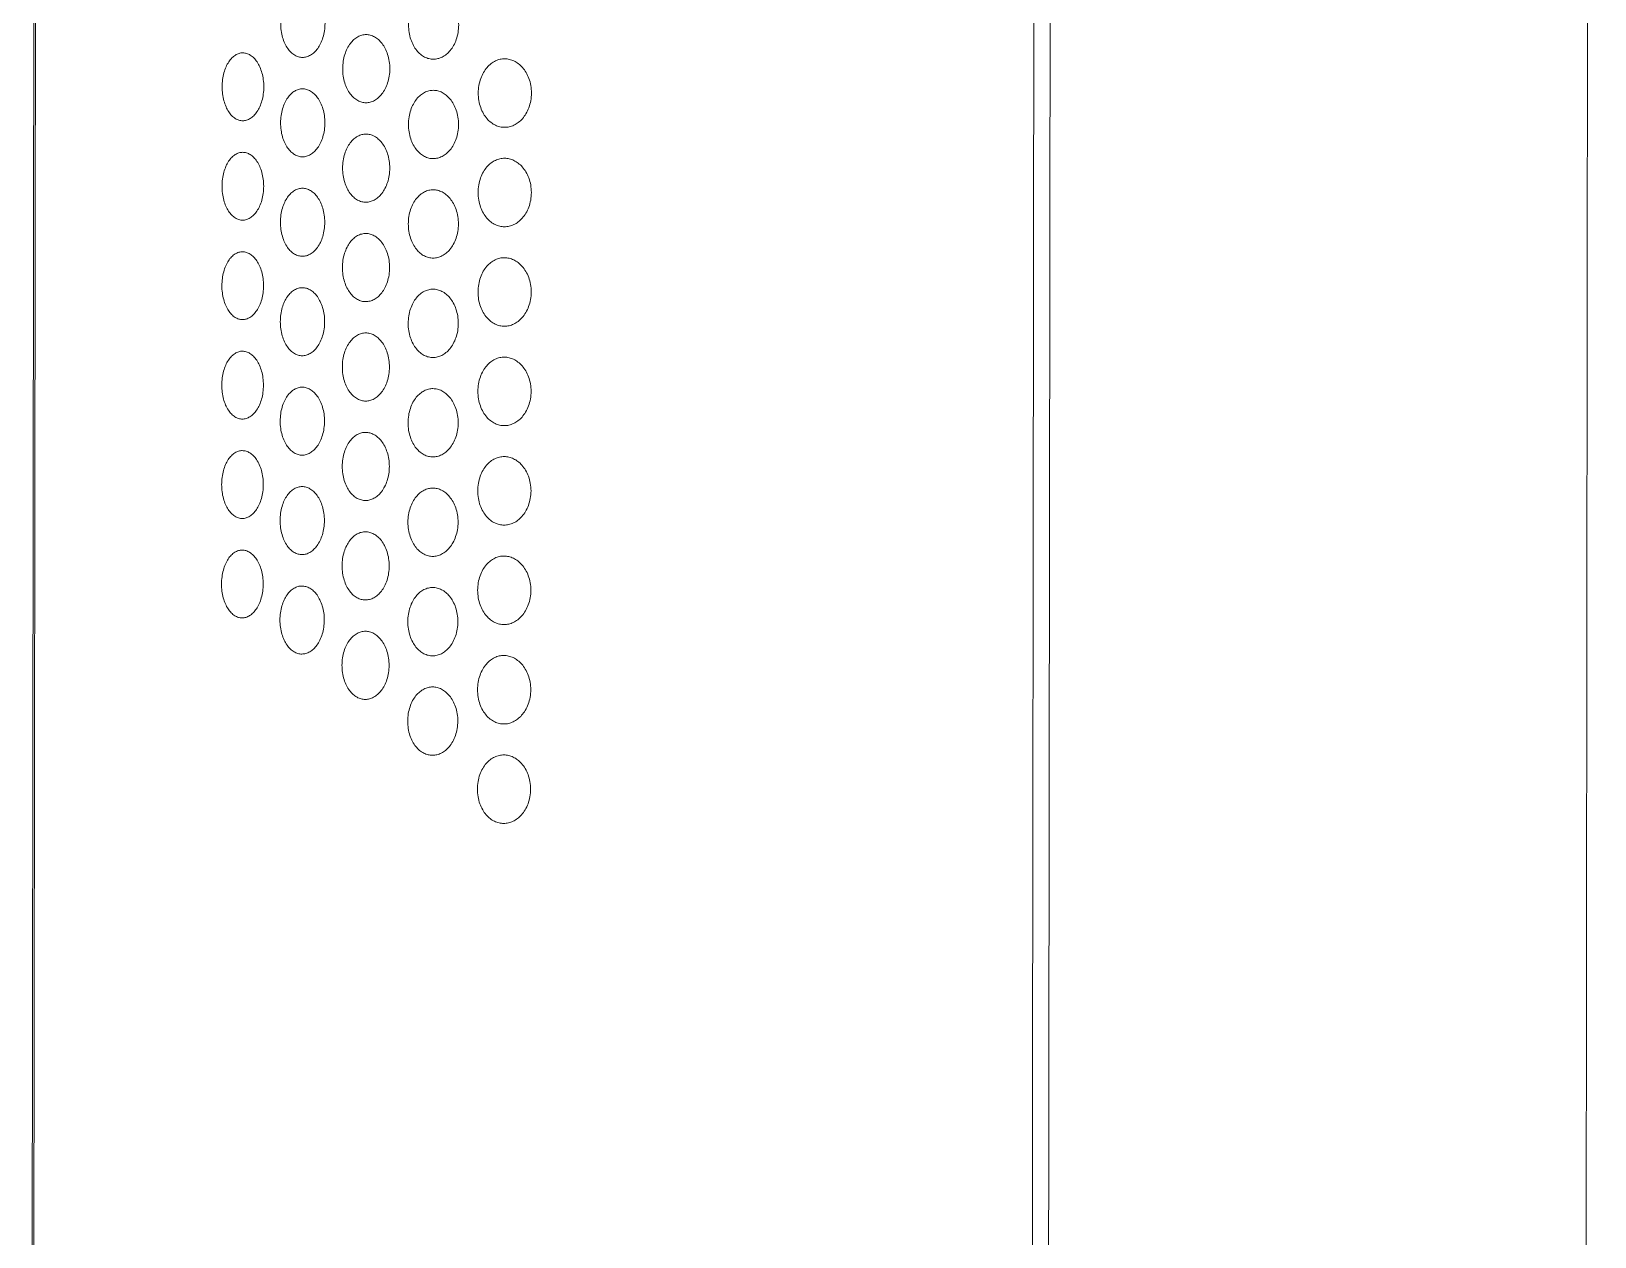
# Model space of a CAD drawing. Header units: millimetres. Extents: x -71336 to -35435, y -26189 to 22712.
# Drawn here: x -68773.88 to -68741.95, y -2194.67 to -2170.06 of the extents above; entities that cross this region are included whole.
import ezdxf

# ---------------------------------------------------------------- set-up
doc = ezdxf.new("R2010")
doc.units = ezdxf.units.MM
doc.layers.add('SC - Equipment', color=7, linetype='Continuous', lineweight=13)

# ---------------------------------------------------------------- blocks, each defined once
blk = doc.blocks.new('*U95')
at = {"layer": 'SC - Equipment', "color": 6}
for p, q in [((-31.733, -96.518), (-31.733, 96.515)), ((-0.037, 63.876), (-0.037, -63.876)), ((0, 63.876), (0, -63.876))]:
    blk.add_line(p, q, dxfattribs=at)
for points, knots in [([(-20.758, -92.178), (-20.758, -84.5), (-20.758, -69.144), (-20.758, -46.109), (-20.758, -26.914), (-20.758, -11.558), (-20.758, -0.041), (-20.758, 11.476), (-20.758, 22.994), (-20.758, 34.511), (-20.758, 46.028), (-20.758, 57.545), (-20.758, 67.143), (-20.758, 74.821), (-20.758, 80.579), (-20.758, 86.338), (-20.776, 90.177), (-20.796, 92.096)], [0, 0, 0, 0, 0.125, 0.25, 0.375, 0.4375, 0.5, 0.5625, 0.625, 0.6875, 0.75, 0.8125, 0.875, 0.90625, 0.9375, 0.96875, 1, 1, 1, 1]), ([(-20.425, -92.18), (-20.425, -91.22), (-20.425, -89.301), (-20.425, -86.421), (-20.425, -83.542), (-20.425, -77.783), (-20.425, -65.306), (-20.425, -46.11), (-20.425, -23.075), (-20.425, -3.879), (-20.425, 11.477), (-20.425, 22.995), (-20.425, 34.512), (-20.425, 46.03), (-20.425, 57.547), (-20.425, 67.145), (-20.425, 74.823), (-20.425, 79.622), (-20.425, 83.462), (-20.423, 85.861), (-20.419, 87.781), (-20.415, 88.98), (-20.41, 89.94), (-20.407, 90.54), (-20.404, 91.02), (-20.402, 91.32), (-20.401, 91.56), (-20.4, 91.71), (-20.399, 91.83), (-20.398, 91.95), (-20.397, 92.04), (-20.396, 92.1)], [0, 0, 0, 0, 0.015625, 0.03125, 0.046875, 0.0625, 0.125, 0.25, 0.375, 0.5, 0.5625, 0.625, 0.6875, 0.75, 0.8125, 0.875, 0.90625, 0.9375, 0.953125, 0.96875, 0.976563, 0.984375, 0.988281, 0.992188, 0.994141, 0.996094, 0.99707, 0.998047, 0.998535, 0.999024, 1, 1, 1, 1]), ([(-8.164, -24.248), (-8.194, -24.248), (-8.257, -24.24), (-8.347, -24.205), (-8.433, -24.148), (-8.513, -24.068), (-8.581, -23.965), (-8.636, -23.842), (-8.671, -23.701), (-8.684, -23.55), (-8.671, -23.399), (-8.636, -23.258), (-8.581, -23.135), (-8.513, -23.032), (-8.433, -22.952), (-8.347, -22.895), (-8.257, -22.861), (-8.194, -22.853), (-8.164, -22.853)], [0, 0, 0, 0, 0.047721, 0.097493, 0.150779, 0.208891, 0.273069, 0.343627, 0.42008, 0.499996, 0.579905, 0.656337, 0.726913, 0.791108, 0.849219, 0.902504, 0.952278, 1, 1, 1, 1]), ([(-8.164, -22.853), (-8.134, -22.852), (-8.072, -22.86), (-7.982, -22.894), (-7.896, -22.951), (-7.818, -23.031), (-7.751, -23.134), (-7.698, -23.258), (-7.664, -23.4), (-7.652, -23.55), (-7.664, -23.701), (-7.698, -23.842), (-7.751, -23.966), (-7.818, -24.069), (-7.896, -24.149), (-7.982, -24.206), (-8.072, -24.24), (-8.134, -24.248), (-8.164, -24.248)], [0, 0, 0, 0, 0.047756, 0.097345, 0.150361, 0.208266, 0.272413, 0.343127, 0.419821, 0.500036, 0.580229, 0.656917, 0.727615, 0.791751, 0.849647, 0.902657, 0.952244, 1, 1, 1, 1]), ([(-5.494, -24.214), (-5.521, -24.214), (-5.578, -24.206), (-5.659, -24.17), (-5.736, -24.111), (-5.806, -24.03), (-5.866, -23.927), (-5.913, -23.805), (-5.943, -23.667), (-5.954, -23.52), (-5.943, -23.373), (-5.913, -23.235), (-5.866, -23.113), (-5.806, -23.01), (-5.736, -22.928), (-5.659, -22.87), (-5.578, -22.834), (-5.521, -22.826), (-5.494, -22.826)], [0, 0, 0, 0, 0.045117, 0.092845, 0.145039, 0.203131, 0.26821, 0.340276, 0.418388, 0.499987, 0.581596, 0.65971, 0.731781, 0.796861, 0.854954, 0.907151, 0.954882, 1, 1, 1, 1]), ([(-5.494, -22.826), (-5.466, -22.826), (-5.41, -22.834), (-5.329, -22.869), (-5.253, -22.928), (-5.184, -23.009), (-5.126, -23.112), (-5.08, -23.235), (-5.052, -23.373), (-5.041, -23.52), (-5.052, -23.667), (-5.08, -23.805), (-5.126, -23.928), (-5.184, -24.031), (-5.253, -24.112), (-5.329, -24.171), (-5.41, -24.206), (-5.466, -24.214), (-5.494, -24.214)], [0, 0, 0, 0, 0.045129, 0.092648, 0.144564, 0.202463, 0.267521, 0.339742, 0.418105, 0.499991, 0.581884, 0.66025, 0.732473, 0.797531, 0.855431, 0.907349, 0.95487, 1, 1, 1, 1]), ([(-6.79, -25.139), (-6.819, -25.139), (-6.878, -25.131), (-6.964, -25.096), (-7.045, -25.038), (-7.12, -24.957), (-7.184, -24.854), (-7.235, -24.731), (-7.267, -24.592), (-7.279, -24.443), (-7.267, -24.295), (-7.235, -24.155), (-7.184, -24.032), (-7.12, -23.929), (-7.045, -23.849), (-6.964, -23.791), (-6.878, -23.756), (-6.819, -23.748), (-6.79, -23.747)], [0, 0, 0, 0, 0.046445, 0.095207, 0.147929, 0.206003, 0.270623, 0.341935, 0.419244, 0.500027, 0.580796, 0.658097, 0.729393, 0.794002, 0.852073, 0.904792, 0.953554, 1, 1, 1, 1]), ([(-6.79, -23.747), (-6.761, -23.747), (-6.702, -23.755), (-6.616, -23.79), (-6.536, -23.847), (-6.463, -23.928), (-6.4, -24.031), (-6.351, -24.155), (-6.319, -24.295), (-6.309, -24.443), (-6.319, -24.592), (-6.351, -24.731), (-6.4, -24.855), (-6.463, -24.958), (-6.536, -25.039), (-6.616, -25.097), (-6.702, -25.131), (-6.761, -25.139), (-6.79, -25.139)], [0, 0, 0, 0, 0.046407, 0.094952, 0.147412, 0.205293, 0.269782, 0.341438, 0.418854, 0.500004, 0.581154, 0.658567, 0.730214, 0.794697, 0.852579, 0.905043, 0.953592, 1, 1, 1, 1]), ([(-9.62, -25.637), (-9.652, -25.637), (-9.718, -25.629), (-9.813, -25.596), (-9.904, -25.539), (-9.988, -25.46), (-10.062, -25.358), (-10.121, -25.233), (-10.159, -25.091), (-10.173, -24.938), (-10.159, -24.785), (-10.121, -24.642), (-10.062, -24.518), (-9.988, -24.416), (-9.904, -24.336), (-9.813, -24.28), (-9.718, -24.246), (-9.652, -24.238), (-9.62, -24.238)], [0, 0, 0, 0, 0.048942, 0.099694, 0.153546, 0.211725, 0.275514, 0.345363, 0.420989, 0.500096, 0.579127, 0.654728, 0.724545, 0.788326, 0.846489, 0.900319, 0.951061, 1, 1, 1, 1]), ([(-9.62, -24.238), (-9.589, -24.238), (-9.523, -24.245), (-9.429, -24.279), (-9.338, -24.335), (-9.255, -24.415), (-9.184, -24.518), (-9.126, -24.642), (-9.09, -24.785), (-9.077, -24.938), (-9.09, -25.091), (-9.126, -25.233), (-9.184, -25.358), (-9.256, -25.461), (-9.338, -25.541), (-9.429, -25.597), (-9.523, -25.63), (-9.589, -25.637), (-9.62, -25.637)], [0, 0, 0, 0, 0.048989, 0.099572, 0.15316, 0.211122, 0.274849, 0.344826, 0.420688, 0.500074, 0.579402, 0.655239, 0.725193, 0.788919, 0.846867, 0.900437, 0.951013, 1, 1, 1, 1]), ([(-4.272, -25.509), (-4.298, -25.509), (-4.352, -25.5), (-4.43, -25.464), (-4.502, -25.405), (-4.568, -25.323), (-4.624, -25.22), (-4.668, -25.098), (-4.695, -24.961), (-4.705, -24.816), (-4.695, -24.671), (-4.668, -24.534), (-4.624, -24.412), (-4.568, -24.309), (-4.502, -24.228), (-4.43, -24.168), (-4.352, -24.132), (-4.298, -24.124), (-4.272, -24.124)], [0, 0, 0, 0, 0.043745, 0.090421, 0.142077, 0.200184, 0.265738, 0.338559, 0.417528, 0.499988, 0.582455, 0.661427, 0.734254, 0.799809, 0.857918, 0.909575, 0.956254, 1, 1, 1, 1]), ([(-4.272, -24.124), (-4.246, -24.123), (-4.193, -24.131), (-4.116, -24.167), (-4.044, -24.227), (-3.98, -24.309), (-3.926, -24.412), (-3.883, -24.534), (-3.857, -24.671), (-3.847, -24.816), (-3.857, -24.961), (-3.883, -25.098), (-3.926, -25.22), (-3.98, -25.324), (-4.044, -25.406), (-4.116, -25.465), (-4.193, -25.501), (-4.246, -25.509), (-4.272, -25.509)], [0, 0, 0, 0, 0.043745, 0.0902, 0.141577, 0.199502, 0.265046, 0.338028, 0.417248, 0.499991, 0.582739, 0.661961, 0.734948, 0.800493, 0.858418, 0.909797, 0.956254, 1, 1, 1, 1]), ([(-8.164, -26.278), (-8.194, -26.278), (-8.257, -26.27), (-8.347, -26.235), (-8.433, -26.178), (-8.513, -26.098), (-8.581, -25.996), (-8.636, -25.872), (-8.671, -25.731), (-8.684, -25.58), (-8.671, -25.43), (-8.636, -25.289), (-8.581, -25.165), (-8.513, -25.062), (-8.433, -24.982), (-8.347, -24.925), (-8.257, -24.891), (-8.194, -24.883), (-8.164, -24.883)], [0, 0, 0, 0, 0.047721, 0.097493, 0.150779, 0.208891, 0.273069, 0.343627, 0.42008, 0.499996, 0.579905, 0.656337, 0.726913, 0.791108, 0.849219, 0.902504, 0.952278, 1, 1, 1, 1]), ([(-8.164, -24.883), (-8.134, -24.883), (-8.072, -24.89), (-7.982, -24.924), (-7.896, -24.981), (-7.818, -25.062), (-7.751, -25.165), (-7.698, -25.289), (-7.664, -25.43), (-7.652, -25.58), (-7.664, -25.731), (-7.698, -25.872), (-7.751, -25.996), (-7.818, -26.099), (-7.896, -26.179), (-7.982, -26.237), (-8.072, -26.271), (-8.134, -26.278), (-8.164, -26.278)], [0, 0, 0, 0, 0.047756, 0.097345, 0.150361, 0.208266, 0.272413, 0.343127, 0.419821, 0.500036, 0.580229, 0.656917, 0.727615, 0.791751, 0.849647, 0.902657, 0.952244, 1, 1, 1, 1]), ([(-5.494, -26.244), (-5.521, -26.244), (-5.578, -26.236), (-5.659, -26.2), (-5.736, -26.142), (-5.806, -26.06), (-5.866, -25.957), (-5.913, -25.835), (-5.943, -25.697), (-5.954, -25.55), (-5.943, -25.403), (-5.913, -25.265), (-5.866, -25.143), (-5.806, -25.04), (-5.736, -24.959), (-5.659, -24.9), (-5.578, -24.864), (-5.521, -24.856), (-5.494, -24.856)], [0, 0, 0, 0, 0.045117, 0.092845, 0.145039, 0.203131, 0.26821, 0.340276, 0.418388, 0.499987, 0.581596, 0.65971, 0.731781, 0.796861, 0.854954, 0.907151, 0.954882, 1, 1, 1, 1]), ([(-5.494, -24.856), (-5.466, -24.856), (-5.41, -24.864), (-5.329, -24.899), (-5.253, -24.958), (-5.184, -25.039), (-5.126, -25.143), (-5.08, -25.265), (-5.052, -25.404), (-5.041, -25.55), (-5.052, -25.697), (-5.08, -25.835), (-5.126, -25.958), (-5.184, -26.061), (-5.253, -26.143), (-5.329, -26.201), (-5.41, -26.237), (-5.466, -26.244), (-5.494, -26.244)], [0, 0, 0, 0, 0.045129, 0.092648, 0.144564, 0.202463, 0.267521, 0.339742, 0.418105, 0.499991, 0.581884, 0.66025, 0.732473, 0.797531, 0.855431, 0.907349, 0.95487, 1, 1, 1, 1]), ([(-6.79, -27.169), (-6.819, -27.169), (-6.878, -27.161), (-6.964, -27.126), (-7.045, -27.068), (-7.12, -26.987), (-7.184, -26.885), (-7.235, -26.762), (-7.267, -26.622), (-7.279, -26.473), (-7.267, -26.325), (-7.235, -26.185), (-7.184, -26.062), (-7.12, -25.959), (-7.045, -25.879), (-6.964, -25.821), (-6.878, -25.786), (-6.819, -25.778), (-6.79, -25.778)], [0, 0, 0, 0, 0.046445, 0.095207, 0.147929, 0.206003, 0.270623, 0.341935, 0.419244, 0.500027, 0.580796, 0.658097, 0.729393, 0.794002, 0.852073, 0.904792, 0.953554, 1, 1, 1, 1]), ([(-6.79, -25.778), (-6.761, -25.778), (-6.702, -25.785), (-6.616, -25.82), (-6.536, -25.878), (-6.463, -25.958), (-6.4, -26.062), (-6.351, -26.185), (-6.319, -26.325), (-6.309, -26.473), (-6.319, -26.622), (-6.351, -26.762), (-6.4, -26.885), (-6.463, -26.988), (-6.536, -27.069), (-6.616, -27.127), (-6.702, -27.162), (-6.761, -27.169), (-6.79, -27.169)], [0, 0, 0, 0, 0.046407, 0.094952, 0.147412, 0.205293, 0.269782, 0.341438, 0.418854, 0.500004, 0.581154, 0.658567, 0.730214, 0.794697, 0.852579, 0.905043, 0.953592, 1, 1, 1, 1]), ([(-4.272, -27.539), (-4.298, -27.539), (-4.352, -27.531), (-4.43, -27.494), (-4.502, -27.435), (-4.568, -27.353), (-4.624, -27.25), (-4.668, -27.128), (-4.695, -26.991), (-4.705, -26.846), (-4.695, -26.701), (-4.668, -26.565), (-4.624, -26.443), (-4.568, -26.34), (-4.502, -26.258), (-4.43, -26.199), (-4.352, -26.162), (-4.298, -26.154), (-4.272, -26.154)], [0, 0, 0, 0, 0.043745, 0.090421, 0.142077, 0.200184, 0.265738, 0.338559, 0.417528, 0.499988, 0.582455, 0.661427, 0.734254, 0.799809, 0.857918, 0.909575, 0.956254, 1, 1, 1, 1]), ([(-4.272, -26.154), (-4.246, -26.154), (-4.193, -26.162), (-4.116, -26.198), (-4.044, -26.257), (-3.98, -26.339), (-3.926, -26.442), (-3.883, -26.565), (-3.857, -26.701), (-3.847, -26.846), (-3.857, -26.991), (-3.883, -27.128), (-3.926, -27.251), (-3.98, -27.354), (-4.044, -27.436), (-4.116, -27.495), (-4.193, -27.531), (-4.246, -27.539), (-4.272, -27.539)], [0, 0, 0, 0, 0.043745, 0.0902, 0.141577, 0.199502, 0.265046, 0.338028, 0.417248, 0.499991, 0.582739, 0.661961, 0.734948, 0.800493, 0.858418, 0.909797, 0.956254, 1, 1, 1, 1]), ([(-9.62, -27.668), (-9.652, -27.667), (-9.718, -27.66), (-9.813, -27.626), (-9.904, -27.569), (-9.988, -27.49), (-10.062, -27.388), (-10.121, -27.264), (-10.159, -27.121), (-10.173, -26.968), (-10.159, -26.815), (-10.121, -26.672), (-10.062, -26.548), (-9.988, -26.446), (-9.904, -26.367), (-9.813, -26.31), (-9.718, -26.276), (-9.652, -26.269), (-9.62, -26.269)], [0, 0, 0, 0, 0.048942, 0.099694, 0.153546, 0.211725, 0.275514, 0.345363, 0.420989, 0.500096, 0.579127, 0.654728, 0.724545, 0.788326, 0.846489, 0.900319, 0.951061, 1, 1, 1, 1]), ([(-9.62, -26.269), (-9.589, -26.268), (-9.523, -26.276), (-9.429, -26.309), (-9.338, -26.365), (-9.255, -26.445), (-9.184, -26.548), (-9.126, -26.673), (-9.09, -26.815), (-9.077, -26.968), (-9.09, -27.121), (-9.126, -27.264), (-9.184, -27.388), (-9.256, -27.491), (-9.338, -27.571), (-9.429, -27.627), (-9.523, -27.66), (-9.589, -27.668), (-9.62, -27.668)], [0, 0, 0, 0, 0.048989, 0.099572, 0.15316, 0.211122, 0.274849, 0.344826, 0.420688, 0.500074, 0.579402, 0.655239, 0.725193, 0.788919, 0.846867, 0.900437, 0.951013, 1, 1, 1, 1]), ([(-8.164, -28.308), (-8.194, -28.308), (-8.257, -28.3), (-8.347, -28.266), (-8.433, -28.209), (-8.513, -28.129), (-8.581, -28.026), (-8.636, -27.902), (-8.671, -27.761), (-8.684, -27.611), (-8.671, -27.46), (-8.636, -27.319), (-8.581, -27.195), (-8.513, -27.093), (-8.433, -27.013), (-8.347, -26.956), (-8.257, -26.921), (-8.194, -26.913), (-8.164, -26.913)], [0, 0, 0, 0, 0.047721, 0.097493, 0.150779, 0.208891, 0.273069, 0.343627, 0.42008, 0.499996, 0.579905, 0.656337, 0.726913, 0.791108, 0.849219, 0.902504, 0.952278, 1, 1, 1, 1]), ([(-8.164, -26.913), (-8.134, -26.913), (-8.072, -26.92), (-7.982, -26.954), (-7.896, -27.011), (-7.818, -27.092), (-7.751, -27.195), (-7.698, -27.319), (-7.664, -27.46), (-7.652, -27.611), (-7.664, -27.761), (-7.698, -27.902), (-7.751, -28.026), (-7.818, -28.129), (-7.896, -28.21), (-7.982, -28.267), (-8.072, -28.301), (-8.134, -28.308), (-8.164, -28.308)], [0, 0, 0, 0, 0.047756, 0.097345, 0.150361, 0.208266, 0.272413, 0.343127, 0.419821, 0.500036, 0.580229, 0.656917, 0.727615, 0.791751, 0.849647, 0.902657, 0.952244, 1, 1, 1, 1]), ([(-5.494, -28.275), (-5.521, -28.274), (-5.578, -28.266), (-5.659, -28.231), (-5.736, -28.172), (-5.806, -28.091), (-5.866, -27.988), (-5.913, -27.865), (-5.943, -27.727), (-5.954, -27.58), (-5.943, -27.434), (-5.913, -27.296), (-5.866, -27.173), (-5.806, -27.07), (-5.736, -26.989), (-5.659, -26.93), (-5.578, -26.895), (-5.521, -26.886), (-5.494, -26.886)], [0, 0, 0, 0, 0.045117, 0.092845, 0.145039, 0.203131, 0.26821, 0.340276, 0.418388, 0.499987, 0.581596, 0.65971, 0.731781, 0.796861, 0.854954, 0.907151, 0.954882, 1, 1, 1, 1]), ([(-5.494, -26.886), (-5.466, -26.886), (-5.41, -26.894), (-5.329, -26.929), (-5.253, -26.988), (-5.184, -27.069), (-5.126, -27.173), (-5.08, -27.296), (-5.052, -27.434), (-5.041, -27.58), (-5.052, -27.727), (-5.08, -27.865), (-5.126, -27.988), (-5.184, -28.091), (-5.253, -28.173), (-5.329, -28.231), (-5.41, -28.267), (-5.466, -28.275), (-5.494, -28.275)], [0, 0, 0, 0, 0.045129, 0.092648, 0.144564, 0.202463, 0.267521, 0.339742, 0.418105, 0.499991, 0.581884, 0.66025, 0.732473, 0.797531, 0.855431, 0.907349, 0.95487, 1, 1, 1, 1]), ([(-6.79, -29.199), (-6.819, -29.199), (-6.878, -29.191), (-6.964, -29.156), (-7.045, -29.098), (-7.12, -29.018), (-7.184, -28.915), (-7.235, -28.792), (-7.267, -28.652), (-7.279, -28.504), (-7.267, -28.355), (-7.235, -28.216), (-7.184, -28.092), (-7.12, -27.99), (-7.045, -27.909), (-6.964, -27.851), (-6.878, -27.816), (-6.819, -27.808), (-6.79, -27.808)], [0, 0, 0, 0, 0.046445, 0.095207, 0.147929, 0.206003, 0.270623, 0.341935, 0.419244, 0.500027, 0.580796, 0.658097, 0.729393, 0.794002, 0.852073, 0.904792, 0.953554, 1, 1, 1, 1]), ([(-6.79, -27.808), (-6.761, -27.808), (-6.702, -27.815), (-6.616, -27.85), (-6.536, -27.908), (-6.463, -27.989), (-6.4, -28.092), (-6.351, -28.215), (-6.319, -28.355), (-6.309, -28.504), (-6.319, -28.652), (-6.351, -28.792), (-6.4, -28.915), (-6.463, -29.019), (-6.536, -29.099), (-6.616, -29.157), (-6.702, -29.192), (-6.761, -29.2), (-6.79, -29.199)], [0, 0, 0, 0, 0.046407, 0.094952, 0.147412, 0.205293, 0.269782, 0.341438, 0.418854, 0.500004, 0.581154, 0.658567, 0.730214, 0.794697, 0.852579, 0.905043, 0.953592, 1, 1, 1, 1]), ([(-9.62, -29.698), (-9.652, -29.698), (-9.718, -29.69), (-9.813, -29.656), (-9.904, -29.6), (-9.988, -29.52), (-10.062, -29.418), (-10.121, -29.294), (-10.159, -29.151), (-10.173, -28.998), (-10.159, -28.845), (-10.121, -28.703), (-10.062, -28.578), (-9.988, -28.476), (-9.904, -28.397), (-9.813, -28.341), (-9.718, -28.307), (-9.652, -28.299), (-9.62, -28.299)], [0, 0, 0, 0, 0.048942, 0.099694, 0.153546, 0.211725, 0.275514, 0.345363, 0.420989, 0.500096, 0.579127, 0.654728, 0.724545, 0.788326, 0.846489, 0.900319, 0.951061, 1, 1, 1, 1]), ([(-9.62, -28.299), (-9.589, -28.299), (-9.523, -28.306), (-9.429, -28.339), (-9.338, -28.396), (-9.255, -28.475), (-9.184, -28.578), (-9.126, -28.703), (-9.09, -28.846), (-9.077, -28.998), (-9.09, -29.151), (-9.126, -29.294), (-9.184, -29.419), (-9.256, -29.521), (-9.338, -29.601), (-9.429, -29.657), (-9.523, -29.691), (-9.589, -29.698), (-9.62, -29.698)], [0, 0, 0, 0, 0.048989, 0.099572, 0.15316, 0.211122, 0.274849, 0.344826, 0.420688, 0.500074, 0.579402, 0.655239, 0.725193, 0.788919, 0.846867, 0.900437, 0.951013, 1, 1, 1, 1]), ([(-4.272, -29.569), (-4.298, -29.569), (-4.352, -29.561), (-4.43, -29.524), (-4.502, -29.465), (-4.568, -29.383), (-4.624, -29.28), (-4.668, -29.158), (-4.695, -29.022), (-4.705, -28.877), (-4.695, -28.732), (-4.668, -28.595), (-4.624, -28.473), (-4.568, -28.37), (-4.502, -28.288), (-4.43, -28.229), (-4.352, -28.193), (-4.298, -28.184), (-4.272, -28.184)], [0, 0, 0, 0, 0.043745, 0.090421, 0.142077, 0.200184, 0.265738, 0.338559, 0.417528, 0.499988, 0.582455, 0.661427, 0.734254, 0.799809, 0.857918, 0.909575, 0.956254, 1, 1, 1, 1]), ([(-4.272, -28.184), (-4.246, -28.184), (-4.193, -28.192), (-4.116, -28.228), (-4.044, -28.287), (-3.98, -28.369), (-3.926, -28.473), (-3.883, -28.595), (-3.857, -28.732), (-3.847, -28.877), (-3.857, -29.022), (-3.883, -29.158), (-3.926, -29.281), (-3.98, -29.384), (-4.044, -29.466), (-4.116, -29.525), (-4.193, -29.561), (-4.246, -29.569), (-4.272, -29.569)], [0, 0, 0, 0, 0.043745, 0.0902, 0.141577, 0.199502, 0.265046, 0.338028, 0.417248, 0.499991, 0.582739, 0.661961, 0.734948, 0.800493, 0.858418, 0.909797, 0.956254, 1, 1, 1, 1]), ([(-8.164, -30.338), (-8.194, -30.338), (-8.257, -30.33), (-8.347, -30.296), (-8.433, -30.239), (-8.513, -30.159), (-8.581, -30.056), (-8.636, -29.932), (-8.671, -29.792), (-8.684, -29.641), (-8.671, -29.49), (-8.636, -29.349), (-8.581, -29.226), (-8.513, -29.123), (-8.433, -29.043), (-8.347, -28.986), (-8.257, -28.951), (-8.194, -28.943), (-8.164, -28.943)], [0, 0, 0, 0, 0.047721, 0.097493, 0.150779, 0.208891, 0.273069, 0.343627, 0.42008, 0.499996, 0.579905, 0.656337, 0.726913, 0.791108, 0.849219, 0.902504, 0.952278, 1, 1, 1, 1]), ([(-8.164, -28.943), (-8.134, -28.943), (-8.072, -28.951), (-7.982, -28.985), (-7.896, -29.042), (-7.818, -29.122), (-7.751, -29.225), (-7.698, -29.349), (-7.664, -29.49), (-7.652, -29.641), (-7.664, -29.791), (-7.698, -29.933), (-7.751, -30.057), (-7.818, -30.16), (-7.896, -30.24), (-7.982, -30.297), (-8.072, -30.331), (-8.134, -30.338), (-8.164, -30.338)], [0, 0, 0, 0, 0.047756, 0.097345, 0.150361, 0.208266, 0.272413, 0.343127, 0.419821, 0.500036, 0.580229, 0.656917, 0.727615, 0.791751, 0.849647, 0.902657, 0.952244, 1, 1, 1, 1]), ([(-5.494, -30.305), (-5.521, -30.305), (-5.578, -30.296), (-5.659, -30.261), (-5.736, -30.202), (-5.806, -30.121), (-5.866, -30.018), (-5.913, -29.895), (-5.943, -29.757), (-5.954, -29.611), (-5.943, -29.464), (-5.913, -29.326), (-5.866, -29.203), (-5.806, -29.1), (-5.736, -29.019), (-5.659, -28.961), (-5.578, -28.925), (-5.521, -28.917), (-5.494, -28.917)], [0, 0, 0, 0, 0.045117, 0.092845, 0.145039, 0.203131, 0.26821, 0.340276, 0.418388, 0.499987, 0.581596, 0.65971, 0.731781, 0.796861, 0.854954, 0.907151, 0.954882, 1, 1, 1, 1]), ([(-5.494, -28.917), (-5.466, -28.916), (-5.41, -28.924), (-5.329, -28.96), (-5.253, -29.018), (-5.184, -29.1), (-5.126, -29.203), (-5.08, -29.326), (-5.052, -29.464), (-5.041, -29.611), (-5.052, -29.757), (-5.08, -29.895), (-5.126, -30.018), (-5.184, -30.122), (-5.253, -30.203), (-5.329, -30.262), (-5.41, -30.297), (-5.466, -30.305), (-5.494, -30.305)], [0, 0, 0, 0, 0.045129, 0.092648, 0.144564, 0.202463, 0.267521, 0.339742, 0.418105, 0.499991, 0.581884, 0.66025, 0.732473, 0.797531, 0.855431, 0.907349, 0.95487, 1, 1, 1, 1]), ([(-6.79, -31.23), (-6.819, -31.23), (-6.878, -31.222), (-6.964, -31.186), (-7.045, -31.129), (-7.12, -31.048), (-7.184, -30.945), (-7.235, -30.822), (-7.267, -30.683), (-7.279, -30.534), (-7.267, -30.385), (-7.235, -30.246), (-7.184, -30.123), (-7.12, -30.02), (-7.045, -29.939), (-6.964, -29.881), (-6.878, -29.846), (-6.819, -29.838), (-6.79, -29.838)], [0, 0, 0, 0, 0.046445, 0.095207, 0.147929, 0.206003, 0.270623, 0.341935, 0.419244, 0.500027, 0.580796, 0.658097, 0.729393, 0.794002, 0.852073, 0.904792, 0.953554, 1, 1, 1, 1]), ([(-6.79, -29.838), (-6.761, -29.838), (-6.702, -29.846), (-6.616, -29.88), (-6.536, -29.938), (-6.463, -30.019), (-6.4, -30.122), (-6.351, -30.246), (-6.319, -30.385), (-6.309, -30.534), (-6.319, -30.683), (-6.351, -30.822), (-6.4, -30.946), (-6.463, -31.049), (-6.536, -31.13), (-6.616, -31.188), (-6.702, -31.222), (-6.761, -31.23), (-6.79, -31.23)], [0, 0, 0, 0, 0.046407, 0.094952, 0.147412, 0.205293, 0.269782, 0.341438, 0.418854, 0.500004, 0.581154, 0.658567, 0.730214, 0.794697, 0.852579, 0.905043, 0.953592, 1, 1, 1, 1]), ([(-9.62, -31.728), (-9.652, -31.728), (-9.718, -31.72), (-9.813, -31.686), (-9.904, -31.63), (-9.988, -31.551), (-10.062, -31.448), (-10.121, -31.324), (-10.159, -31.181), (-10.173, -31.028), (-10.159, -30.875), (-10.121, -30.733), (-10.062, -30.609), (-9.988, -30.506), (-9.904, -30.427), (-9.813, -30.371), (-9.718, -30.337), (-9.652, -30.329), (-9.62, -30.329)], [0, 0, 0, 0, 0.048942, 0.099694, 0.153546, 0.211725, 0.275514, 0.345363, 0.420989, 0.500096, 0.579127, 0.654728, 0.724545, 0.788326, 0.846489, 0.900319, 0.951061, 1, 1, 1, 1]), ([(-9.62, -30.329), (-9.589, -30.329), (-9.523, -30.336), (-9.429, -30.37), (-9.338, -30.426), (-9.255, -30.505), (-9.184, -30.608), (-9.126, -30.733), (-9.09, -30.876), (-9.077, -31.029), (-9.09, -31.182), (-9.126, -31.324), (-9.184, -31.449), (-9.256, -31.552), (-9.338, -31.631), (-9.429, -31.688), (-9.523, -31.721), (-9.589, -31.728), (-9.62, -31.728)], [0, 0, 0, 0, 0.048989, 0.099572, 0.15316, 0.211122, 0.274849, 0.344826, 0.420688, 0.500074, 0.579402, 0.655239, 0.725193, 0.788919, 0.846867, 0.900437, 0.951013, 1, 1, 1, 1]), ([(-4.272, -31.6), (-4.298, -31.599), (-4.352, -31.591), (-4.43, -31.555), (-4.502, -31.495), (-4.568, -31.414), (-4.624, -31.311), (-4.668, -31.189), (-4.695, -31.052), (-4.705, -30.907), (-4.695, -30.762), (-4.668, -30.625), (-4.624, -30.503), (-4.568, -30.4), (-4.502, -30.318), (-4.43, -30.259), (-4.352, -30.223), (-4.298, -30.214), (-4.272, -30.214)], [0, 0, 0, 0, 0.043745, 0.090421, 0.142077, 0.200184, 0.265738, 0.338559, 0.417528, 0.499988, 0.582455, 0.661427, 0.734254, 0.799809, 0.857918, 0.909575, 0.956254, 1, 1, 1, 1]), ([(-4.272, -30.214), (-4.246, -30.214), (-4.193, -30.222), (-4.116, -30.258), (-4.044, -30.318), (-3.98, -30.399), (-3.926, -30.503), (-3.883, -30.625), (-3.857, -30.762), (-3.847, -30.907), (-3.857, -31.052), (-3.883, -31.189), (-3.926, -31.311), (-3.98, -31.414), (-4.044, -31.496), (-4.116, -31.556), (-4.193, -31.592), (-4.246, -31.6), (-4.272, -31.6)], [0, 0, 0, 0, 0.043745, 0.0902, 0.141577, 0.199502, 0.265046, 0.338028, 0.417248, 0.499991, 0.582739, 0.661961, 0.734948, 0.800493, 0.858418, 0.909797, 0.956254, 1, 1, 1, 1]), ([(-5.494, -32.335), (-5.521, -32.335), (-5.578, -32.327), (-5.659, -32.291), (-5.736, -32.232), (-5.806, -32.151), (-5.866, -32.048), (-5.913, -31.926), (-5.943, -31.788), (-5.954, -31.641), (-5.943, -31.494), (-5.913, -31.356), (-5.866, -31.234), (-5.806, -31.131), (-5.736, -31.049), (-5.659, -30.991), (-5.578, -30.955), (-5.521, -30.947), (-5.494, -30.947)], [0, 0, 0, 0, 0.045117, 0.092845, 0.145039, 0.203131, 0.26821, 0.340276, 0.418388, 0.499987, 0.581596, 0.65971, 0.731781, 0.796861, 0.854954, 0.907151, 0.954882, 1, 1, 1, 1]), ([(-5.494, -30.947), (-5.466, -30.947), (-5.41, -30.955), (-5.329, -30.99), (-5.253, -31.048), (-5.184, -31.13), (-5.126, -31.233), (-5.08, -31.356), (-5.052, -31.494), (-5.041, -31.641), (-5.052, -31.788), (-5.08, -31.926), (-5.126, -32.049), (-5.184, -32.152), (-5.253, -32.233), (-5.329, -32.292), (-5.41, -32.327), (-5.466, -32.335), (-5.494, -32.335)], [0, 0, 0, 0, 0.045129, 0.092648, 0.144564, 0.202463, 0.267521, 0.339742, 0.418105, 0.499991, 0.581884, 0.66025, 0.732473, 0.797531, 0.855431, 0.907349, 0.95487, 1, 1, 1, 1]), ([(-8.164, -32.369), (-8.194, -32.369), (-8.257, -32.361), (-8.347, -32.326), (-8.433, -32.269), (-8.513, -32.189), (-8.581, -32.086), (-8.636, -31.963), (-8.671, -31.822), (-8.684, -31.671), (-8.671, -31.52), (-8.636, -31.379), (-8.581, -31.256), (-8.513, -31.153), (-8.433, -31.073), (-8.347, -31.016), (-8.257, -30.982), (-8.194, -30.974), (-8.164, -30.974)], [0, 0, 0, 0, 0.047721, 0.097493, 0.150779, 0.208891, 0.273069, 0.343627, 0.42008, 0.499996, 0.579905, 0.656337, 0.726913, 0.791108, 0.849219, 0.902504, 0.952278, 1, 1, 1, 1]), ([(-8.164, -30.974), (-8.134, -30.973), (-8.072, -30.981), (-7.982, -31.015), (-7.896, -31.072), (-7.818, -31.152), (-7.751, -31.255), (-7.698, -31.379), (-7.664, -31.521), (-7.652, -31.671), (-7.664, -31.822), (-7.698, -31.963), (-7.751, -32.087), (-7.818, -32.19), (-7.896, -32.27), (-7.982, -32.327), (-8.072, -32.361), (-8.134, -32.369), (-8.164, -32.369)], [0, 0, 0, 0, 0.047756, 0.097345, 0.150361, 0.208266, 0.272413, 0.343127, 0.419821, 0.500036, 0.580229, 0.656917, 0.727615, 0.791751, 0.849647, 0.902657, 0.952244, 1, 1, 1, 1]), ([(-6.79, -33.26), (-6.819, -33.26), (-6.878, -33.252), (-6.964, -33.217), (-7.045, -33.159), (-7.12, -33.078), (-7.184, -32.975), (-7.235, -32.852), (-7.267, -32.713), (-7.279, -32.564), (-7.267, -32.416), (-7.235, -32.276), (-7.184, -32.153), (-7.12, -32.05), (-7.045, -31.97), (-6.964, -31.912), (-6.878, -31.877), (-6.819, -31.869), (-6.79, -31.868)], [0, 0, 0, 0, 0.046445, 0.095207, 0.147929, 0.206003, 0.270623, 0.341935, 0.419244, 0.500027, 0.580796, 0.658097, 0.729393, 0.794002, 0.852073, 0.904792, 0.953554, 1, 1, 1, 1]), ([(-6.79, -31.868), (-6.761, -31.868), (-6.702, -31.876), (-6.616, -31.911), (-6.536, -31.968), (-6.463, -32.049), (-6.4, -32.152), (-6.351, -32.276), (-6.319, -32.416), (-6.309, -32.564), (-6.319, -32.713), (-6.351, -32.852), (-6.4, -32.976), (-6.463, -33.079), (-6.536, -33.16), (-6.616, -33.218), (-6.702, -33.252), (-6.761, -33.26), (-6.79, -33.26)], [0, 0, 0, 0, 0.046407, 0.094952, 0.147412, 0.205293, 0.269782, 0.341438, 0.418854, 0.500004, 0.581154, 0.658567, 0.730214, 0.794697, 0.852579, 0.905043, 0.953592, 1, 1, 1, 1]), ([(-4.272, -33.63), (-4.298, -33.63), (-4.352, -33.621), (-4.43, -33.585), (-4.502, -33.526), (-4.568, -33.444), (-4.624, -33.341), (-4.668, -33.219), (-4.695, -33.082), (-4.705, -32.937), (-4.695, -32.792), (-4.668, -32.655), (-4.624, -32.533), (-4.568, -32.43), (-4.502, -32.349), (-4.43, -32.289), (-4.352, -32.253), (-4.298, -32.245), (-4.272, -32.244)], [0, 0, 0, 0, 0.043745, 0.090421, 0.142077, 0.200184, 0.265738, 0.338559, 0.417528, 0.499988, 0.582455, 0.661427, 0.734254, 0.799809, 0.857918, 0.909575, 0.956254, 1, 1, 1, 1]), ([(-4.272, -32.244), (-4.246, -32.244), (-4.193, -32.252), (-4.116, -32.288), (-4.044, -32.348), (-3.98, -32.43), (-3.926, -32.533), (-3.883, -32.655), (-3.857, -32.792), (-3.847, -32.937), (-3.857, -33.082), (-3.883, -33.219), (-3.926, -33.341), (-3.98, -33.445), (-4.044, -33.527), (-4.116, -33.586), (-4.193, -33.622), (-4.246, -33.63), (-4.272, -33.63)], [0, 0, 0, 0, 0.043745, 0.0902, 0.141577, 0.199502, 0.265046, 0.338028, 0.417248, 0.499991, 0.582739, 0.661961, 0.734948, 0.800493, 0.858418, 0.909797, 0.956254, 1, 1, 1, 1]), ([(-9.62, -33.758), (-9.652, -33.758), (-9.718, -33.75), (-9.813, -33.717), (-9.904, -33.66), (-9.988, -33.581), (-10.062, -33.479), (-10.121, -33.354), (-10.159, -33.212), (-10.173, -33.059), (-10.159, -32.906), (-10.121, -32.763), (-10.062, -32.639), (-9.988, -32.537), (-9.904, -32.457), (-9.813, -32.401), (-9.718, -32.367), (-9.652, -32.359), (-9.62, -32.359)], [0, 0, 0, 0, 0.048942, 0.099694, 0.153546, 0.211725, 0.275514, 0.345363, 0.420989, 0.500096, 0.579127, 0.654728, 0.724545, 0.788326, 0.846489, 0.900319, 0.951061, 1, 1, 1, 1]), ([(-9.62, -32.359), (-9.589, -32.359), (-9.523, -32.366), (-9.429, -32.4), (-9.338, -32.456), (-9.255, -32.536), (-9.184, -32.639), (-9.126, -32.763), (-9.09, -32.906), (-9.077, -33.059), (-9.09, -33.212), (-9.126, -33.354), (-9.184, -33.479), (-9.256, -33.582), (-9.338, -33.662), (-9.429, -33.718), (-9.523, -33.751), (-9.589, -33.758), (-9.62, -33.758)], [0, 0, 0, 0, 0.048989, 0.099572, 0.15316, 0.211122, 0.274849, 0.344826, 0.420688, 0.500074, 0.579402, 0.655239, 0.725193, 0.788919, 0.846867, 0.900437, 0.951013, 1, 1, 1, 1]), ([(-8.164, -34.399), (-8.194, -34.399), (-8.257, -34.391), (-8.347, -34.356), (-8.433, -34.299), (-8.513, -34.219), (-8.581, -34.117), (-8.636, -33.993), (-8.671, -33.852), (-8.684, -33.701), (-8.671, -33.551), (-8.636, -33.41), (-8.581, -33.286), (-8.513, -33.183), (-8.433, -33.103), (-8.347, -33.046), (-8.257, -33.012), (-8.194, -33.004), (-8.164, -33.004)], [0, 0, 0, 0, 0.047721, 0.097493, 0.150779, 0.208891, 0.273069, 0.343627, 0.42008, 0.499996, 0.579905, 0.656337, 0.726913, 0.791108, 0.849219, 0.902504, 0.952278, 1, 1, 1, 1]), ([(-8.164, -33.004), (-8.134, -33.004), (-8.072, -33.011), (-7.982, -33.045), (-7.896, -33.102), (-7.818, -33.183), (-7.751, -33.286), (-7.698, -33.41), (-7.664, -33.551), (-7.652, -33.701), (-7.664, -33.852), (-7.698, -33.993), (-7.751, -34.117), (-7.818, -34.22), (-7.896, -34.3), (-7.982, -34.357), (-8.072, -34.392), (-8.134, -34.399), (-8.164, -34.399)], [0, 0, 0, 0, 0.047756, 0.097345, 0.150361, 0.208266, 0.272413, 0.343127, 0.419821, 0.500036, 0.580229, 0.656917, 0.727615, 0.791751, 0.849647, 0.902657, 0.952244, 1, 1, 1, 1]), ([(-5.494, -34.365), (-5.521, -34.365), (-5.578, -34.357), (-5.659, -34.321), (-5.736, -34.263), (-5.806, -34.181), (-5.866, -34.078), (-5.913, -33.956), (-5.943, -33.818), (-5.954, -33.671), (-5.943, -33.524), (-5.913, -33.386), (-5.866, -33.264), (-5.806, -33.161), (-5.736, -33.08), (-5.659, -33.021), (-5.578, -32.985), (-5.521, -32.977), (-5.494, -32.977)], [0, 0, 0, 0, 0.045117, 0.092845, 0.145039, 0.203131, 0.26821, 0.340276, 0.418388, 0.499987, 0.581596, 0.65971, 0.731781, 0.796861, 0.854954, 0.907151, 0.954882, 1, 1, 1, 1]), ([(-5.494, -32.977), (-5.466, -32.977), (-5.41, -32.985), (-5.329, -33.02), (-5.253, -33.079), (-5.184, -33.16), (-5.126, -33.264), (-5.08, -33.386), (-5.052, -33.525), (-5.041, -33.671), (-5.052, -33.818), (-5.08, -33.956), (-5.126, -34.079), (-5.184, -34.182), (-5.253, -34.264), (-5.329, -34.322), (-5.41, -34.358), (-5.466, -34.365), (-5.494, -34.365)], [0, 0, 0, 0, 0.045129, 0.092648, 0.144564, 0.202463, 0.267521, 0.339742, 0.418105, 0.499991, 0.581884, 0.66025, 0.732473, 0.797531, 0.855431, 0.907349, 0.95487, 1, 1, 1, 1]), ([(-6.79, -35.29), (-6.819, -35.29), (-6.878, -35.282), (-6.964, -35.247), (-7.045, -35.189), (-7.12, -35.108), (-7.184, -35.006), (-7.235, -34.883), (-7.267, -34.743), (-7.279, -34.594), (-7.267, -34.446), (-7.235, -34.306), (-7.184, -34.183), (-7.12, -34.08), (-7.045, -34), (-6.964, -33.942), (-6.878, -33.907), (-6.819, -33.899), (-6.79, -33.899)], [0, 0, 0, 0, 0.046445, 0.095207, 0.147929, 0.206003, 0.270623, 0.341935, 0.419244, 0.500027, 0.580796, 0.658097, 0.729393, 0.794002, 0.852073, 0.904792, 0.953554, 1, 1, 1, 1]), ([(-6.79, -33.899), (-6.761, -33.899), (-6.702, -33.906), (-6.616, -33.941), (-6.536, -33.999), (-6.463, -34.079), (-6.4, -34.183), (-6.351, -34.306), (-6.319, -34.446), (-6.309, -34.594), (-6.319, -34.743), (-6.351, -34.883), (-6.4, -35.006), (-6.463, -35.109), (-6.536, -35.19), (-6.616, -35.248), (-6.702, -35.283), (-6.761, -35.29), (-6.79, -35.29)], [0, 0, 0, 0, 0.046407, 0.094952, 0.147412, 0.205293, 0.269782, 0.341438, 0.418854, 0.500004, 0.581154, 0.658567, 0.730214, 0.794697, 0.852579, 0.905043, 0.953592, 1, 1, 1, 1]), ([(-9.62, -35.789), (-9.652, -35.788), (-9.718, -35.781), (-9.813, -35.747), (-9.904, -35.69), (-9.988, -35.611), (-10.062, -35.509), (-10.121, -35.384), (-10.159, -35.242), (-10.173, -35.089), (-10.159, -34.936), (-10.121, -34.793), (-10.062, -34.669), (-9.988, -34.567), (-9.904, -34.488), (-9.813, -34.431), (-9.718, -34.397), (-9.652, -34.39), (-9.62, -34.39)], [0, 0, 0, 0, 0.048942, 0.099694, 0.153546, 0.211725, 0.275514, 0.345363, 0.420989, 0.500096, 0.579127, 0.654728, 0.724545, 0.788326, 0.846489, 0.900319, 0.951061, 1, 1, 1, 1]), ([(-9.62, -34.39), (-9.589, -34.389), (-9.523, -34.397), (-9.429, -34.43), (-9.338, -34.486), (-9.255, -34.566), (-9.184, -34.669), (-9.126, -34.794), (-9.09, -34.936), (-9.077, -35.089), (-9.09, -35.242), (-9.126, -35.385), (-9.184, -35.509), (-9.256, -35.612), (-9.338, -35.692), (-9.429, -35.748), (-9.523, -35.781), (-9.589, -35.789), (-9.62, -35.789)], [0, 0, 0, 0, 0.048989, 0.099572, 0.15316, 0.211122, 0.274849, 0.344826, 0.420688, 0.500074, 0.579402, 0.655239, 0.725193, 0.788919, 0.846867, 0.900437, 0.951013, 1, 1, 1, 1]), ([(-4.272, -35.66), (-4.298, -35.66), (-4.352, -35.651), (-4.43, -35.615), (-4.502, -35.556), (-4.568, -35.474), (-4.624, -35.371), (-4.668, -35.249), (-4.695, -35.112), (-4.705, -34.967), (-4.695, -34.822), (-4.668, -34.686), (-4.624, -34.564), (-4.568, -34.461), (-4.502, -34.379), (-4.43, -34.32), (-4.352, -34.283), (-4.298, -34.275), (-4.272, -34.275)], [0, 0, 0, 0, 0.043745, 0.090421, 0.142077, 0.200184, 0.265738, 0.338559, 0.417528, 0.499988, 0.582455, 0.661427, 0.734254, 0.799809, 0.857918, 0.909575, 0.956254, 1, 1, 1, 1]), ([(-4.272, -34.275), (-4.246, -34.275), (-4.193, -34.283), (-4.116, -34.319), (-4.044, -34.378), (-3.98, -34.46), (-3.926, -34.563), (-3.883, -34.686), (-3.857, -34.822), (-3.847, -34.967), (-3.857, -35.112), (-3.883, -35.249), (-3.926, -35.371), (-3.98, -35.475), (-4.044, -35.557), (-4.116, -35.616), (-4.193, -35.652), (-4.246, -35.66), (-4.272, -35.66)], [0, 0, 0, 0, 0.043745, 0.0902, 0.141577, 0.199502, 0.265046, 0.338028, 0.417248, 0.499991, 0.582739, 0.661961, 0.734948, 0.800493, 0.858418, 0.909797, 0.956254, 1, 1, 1, 1]), ([(-8.164, -36.429), (-8.194, -36.429), (-8.257, -36.421), (-8.347, -36.387), (-8.433, -36.33), (-8.513, -36.249), (-8.581, -36.147), (-8.636, -36.023), (-8.671, -35.882), (-8.684, -35.732), (-8.671, -35.581), (-8.636, -35.44), (-8.581, -35.316), (-8.513, -35.214), (-8.433, -35.134), (-8.347, -35.077), (-8.257, -35.042), (-8.194, -35.034), (-8.164, -35.034)], [0, 0, 0, 0, 0.047721, 0.097493, 0.150779, 0.208891, 0.273069, 0.343627, 0.42008, 0.499996, 0.579905, 0.656337, 0.726913, 0.791108, 0.849219, 0.902504, 0.952278, 1, 1, 1, 1]), ([(-8.164, -35.034), (-8.134, -35.034), (-8.072, -35.041), (-7.982, -35.075), (-7.896, -35.132), (-7.818, -35.213), (-7.751, -35.316), (-7.698, -35.44), (-7.664, -35.581), (-7.652, -35.732), (-7.664, -35.882), (-7.698, -36.023), (-7.751, -36.147), (-7.818, -36.25), (-7.896, -36.331), (-7.982, -36.388), (-8.072, -36.422), (-8.134, -36.429), (-8.164, -36.429)], [0, 0, 0, 0, 0.047756, 0.097345, 0.150361, 0.208266, 0.272413, 0.343127, 0.419821, 0.500036, 0.580229, 0.656917, 0.727615, 0.791751, 0.849647, 0.902657, 0.952244, 1, 1, 1, 1]), ([(-5.494, -36.396), (-5.521, -36.395), (-5.578, -36.387), (-5.659, -36.352), (-5.736, -36.293), (-5.806, -36.212), (-5.866, -36.109), (-5.913, -35.986), (-5.943, -35.848), (-5.954, -35.701), (-5.943, -35.555), (-5.913, -35.417), (-5.866, -35.294), (-5.806, -35.191), (-5.736, -35.11), (-5.659, -35.051), (-5.578, -35.016), (-5.521, -35.007), (-5.494, -35.007)], [0, 0, 0, 0, 0.045117, 0.092845, 0.145039, 0.203131, 0.26821, 0.340276, 0.418388, 0.499987, 0.581596, 0.65971, 0.731781, 0.796861, 0.854954, 0.907151, 0.954882, 1, 1, 1, 1]), ([(-5.494, -35.007), (-5.466, -35.007), (-5.41, -35.015), (-5.329, -35.05), (-5.253, -35.109), (-5.184, -35.19), (-5.126, -35.294), (-5.08, -35.417), (-5.052, -35.555), (-5.041, -35.701), (-5.052, -35.848), (-5.08, -35.986), (-5.126, -36.109), (-5.184, -36.212), (-5.253, -36.294), (-5.329, -36.352), (-5.41, -36.388), (-5.466, -36.396), (-5.494, -36.396)], [0, 0, 0, 0, 0.045129, 0.092648, 0.144564, 0.202463, 0.267521, 0.339742, 0.418105, 0.499991, 0.581884, 0.66025, 0.732473, 0.797531, 0.855431, 0.907349, 0.95487, 1, 1, 1, 1]), ([(-6.79, -37.32), (-6.819, -37.32), (-6.878, -37.312), (-6.964, -37.277), (-7.045, -37.219), (-7.12, -37.139), (-7.184, -37.036), (-7.235, -36.913), (-7.267, -36.773), (-7.279, -36.625), (-7.267, -36.476), (-7.235, -36.337), (-7.184, -36.213), (-7.12, -36.111), (-7.045, -36.03), (-6.964, -35.972), (-6.878, -35.937), (-6.819, -35.929), (-6.79, -35.929)], [0, 0, 0, 0, 0.046445, 0.095207, 0.147929, 0.206003, 0.270623, 0.341935, 0.419244, 0.500027, 0.580796, 0.658097, 0.729393, 0.794002, 0.852073, 0.904792, 0.953554, 1, 1, 1, 1]), ([(-6.79, -35.929), (-6.761, -35.929), (-6.702, -35.936), (-6.616, -35.971), (-6.536, -36.029), (-6.463, -36.11), (-6.4, -36.213), (-6.351, -36.336), (-6.319, -36.476), (-6.309, -36.625), (-6.319, -36.773), (-6.351, -36.913), (-6.4, -37.036), (-6.463, -37.14), (-6.536, -37.22), (-6.616, -37.278), (-6.702, -37.313), (-6.761, -37.321), (-6.79, -37.32)], [0, 0, 0, 0, 0.046407, 0.094952, 0.147412, 0.205293, 0.269782, 0.341438, 0.418854, 0.500004, 0.581154, 0.658567, 0.730214, 0.794697, 0.852579, 0.905043, 0.953592, 1, 1, 1, 1]), ([(-9.62, -37.819), (-9.652, -37.819), (-9.718, -37.811), (-9.813, -37.777), (-9.904, -37.721), (-9.988, -37.641), (-10.062, -37.539), (-10.121, -37.415), (-10.159, -37.272), (-10.173, -37.119), (-10.159, -36.966), (-10.121, -36.824), (-10.062, -36.699), (-9.988, -36.597), (-9.904, -36.518), (-9.813, -36.462), (-9.718, -36.428), (-9.652, -36.42), (-9.62, -36.42)], [0, 0, 0, 0, 0.048942, 0.099694, 0.153546, 0.211725, 0.275514, 0.345363, 0.420989, 0.500096, 0.579127, 0.654728, 0.724545, 0.788326, 0.846489, 0.900319, 0.951061, 1, 1, 1, 1]), ([(-9.62, -36.42), (-9.589, -36.42), (-9.523, -36.427), (-9.429, -36.46), (-9.338, -36.517), (-9.255, -36.596), (-9.184, -36.699), (-9.126, -36.824), (-9.09, -36.967), (-9.077, -37.119), (-9.09, -37.272), (-9.126, -37.415), (-9.184, -37.54), (-9.256, -37.642), (-9.338, -37.722), (-9.429, -37.778), (-9.523, -37.812), (-9.589, -37.819), (-9.62, -37.819)], [0, 0, 0, 0, 0.048989, 0.099572, 0.15316, 0.211122, 0.274849, 0.344826, 0.420688, 0.500074, 0.579402, 0.655239, 0.725193, 0.788919, 0.846867, 0.900437, 0.951013, 1, 1, 1, 1]), ([(-8.164, -38.459), (-8.194, -38.459), (-8.257, -38.451), (-8.347, -38.417), (-8.433, -38.36), (-8.513, -38.28), (-8.581, -38.177), (-8.636, -38.053), (-8.671, -37.913), (-8.684, -37.762), (-8.671, -37.611), (-8.636, -37.47), (-8.581, -37.347), (-8.513, -37.244), (-8.433, -37.164), (-8.347, -37.107), (-8.257, -37.072), (-8.194, -37.064), (-8.164, -37.064)], [0, 0, 0, 0, 0.047721, 0.097493, 0.150779, 0.208891, 0.273069, 0.343627, 0.42008, 0.499996, 0.579905, 0.656337, 0.726913, 0.791108, 0.849219, 0.902504, 0.952278, 1, 1, 1, 1]), ([(-8.164, -37.064), (-8.134, -37.064), (-8.072, -37.072), (-7.982, -37.106), (-7.896, -37.163), (-7.818, -37.243), (-7.751, -37.346), (-7.698, -37.47), (-7.664, -37.611), (-7.652, -37.762), (-7.664, -37.912), (-7.698, -38.054), (-7.751, -38.178), (-7.818, -38.281), (-7.896, -38.361), (-7.982, -38.418), (-8.072, -38.452), (-8.134, -38.459), (-8.164, -38.459)], [0, 0, 0, 0, 0.047756, 0.097345, 0.150361, 0.208266, 0.272413, 0.343127, 0.419821, 0.500036, 0.580229, 0.656917, 0.727615, 0.791751, 0.849647, 0.902657, 0.952244, 1, 1, 1, 1]), ([(-9.62, -39.849), (-9.652, -39.849), (-9.718, -39.841), (-9.813, -39.807), (-9.904, -39.751), (-9.988, -39.672), (-10.062, -39.569), (-10.121, -39.445), (-10.159, -39.302), (-10.173, -39.149), (-10.159, -38.996), (-10.121, -38.854), (-10.062, -38.73), (-9.988, -38.627), (-9.904, -38.548), (-9.813, -38.492), (-9.718, -38.458), (-9.652, -38.45), (-9.62, -38.45)], [0, 0, 0, 0, 0.048942, 0.099694, 0.153546, 0.211725, 0.275514, 0.345363, 0.420989, 0.500096, 0.579127, 0.654728, 0.724545, 0.788326, 0.846489, 0.900319, 0.951061, 1, 1, 1, 1]), ([(-9.62, -38.45), (-9.589, -38.45), (-9.523, -38.457), (-9.429, -38.491), (-9.338, -38.547), (-9.255, -38.626), (-9.184, -38.729), (-9.126, -38.854), (-9.09, -38.997), (-9.077, -39.15), (-9.09, -39.303), (-9.126, -39.445), (-9.184, -39.57), (-9.256, -39.673), (-9.338, -39.752), (-9.429, -39.809), (-9.523, -39.842), (-9.589, -39.849), (-9.62, -39.849)], [0, 0, 0, 0, 0.048989, 0.099572, 0.15316, 0.211122, 0.274849, 0.344826, 0.420688, 0.500074, 0.579402, 0.655239, 0.725193, 0.788919, 0.846867, 0.900437, 0.951013, 1, 1, 1, 1])]:
    blk.add_open_spline(points, degree=3, knots=knots, dxfattribs=at)

msp = doc.modelspace()

# ---------------------------------------------------------------- block references
at = {"layer": 'SC - Equipment', "xscale": -1, "rotation": 359.9301549094668}
msp.add_blockref('*U95', (-68773.801, -2146.37), dxfattribs=at)

doc.saveas('drawing.dxf')
